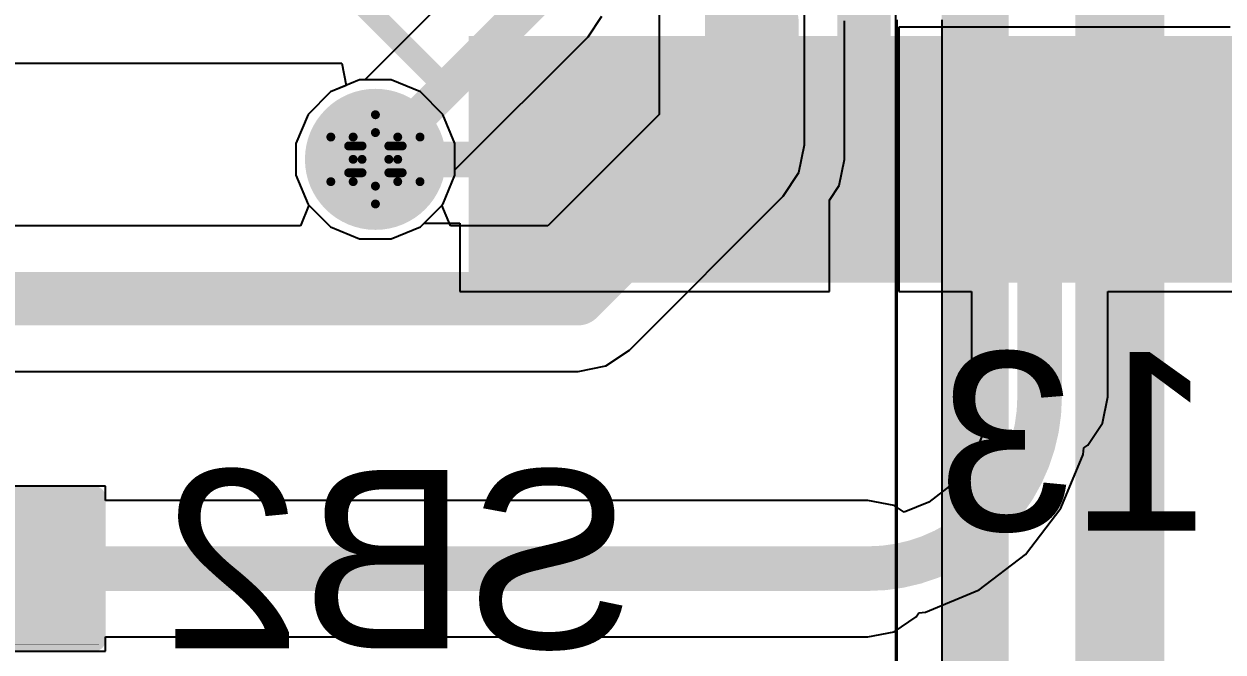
# Model space of a CAD drawing. Header units: inches. Extents: x -2.7 to 10.9, y -2.9 to 7.4.
# Drawn here: x 1.6063 to 1.8752, y -0.3782 to -0.2374 of the extents above; entities that cross this region are included whole.
import ezdxf

# ---------------------------------------------------------------- set-up
doc = ezdxf.new("R2010")
doc.units = ezdxf.units.IN
doc.header["$MEASUREMENT"] = 0
for name, color, linetype in [('Board Outline', 216, 'Continuous'), ('Bottom Layer', 5, 'Continuous'), ('Bottom Overlay', 54, 'Continuous'), ('Bottom Paste', 16, 'Continuous'), ('Bottom Solder', 6, 'Continuous'), ('Drill Drawing', 1, 'Continuous'), ('Layer 2', 16, 'Continuous'), ('Layer 3', 76, 'Continuous'), ('Top Layer', 1, 'Continuous'), ('Top Solder', 216, 'Continuous'), ('Via Holes', 16, 'Continuous')]:
    doc.layers.add(name, color=color, linetype=linetype)
doc.styles.add('Arial', font='', dxfattribs={"height": 0.2})
doc.styles.get('Arial').set_extended_font_data('Arial')

# ---------------------------------------------------------------- blocks, each defined once
blk = doc.blocks.new('64_LQFP__10_10__B_129')
at = {"layer": 'Bottom Layer'}
for points in [[(-0.25, 0.15354), (-0.20276, 0.15354), (-0.20276, 0.14173), (-0.25, 0.14173)], [(-0.25, 0.13386), (-0.20276, 0.13386), (-0.20276, 0.12205), (-0.25, 0.12205)], [(-0.25, 0.11417), (-0.20276, 0.11417), (-0.20276, 0.10236), (-0.25, 0.10236)], [(-0.25, 0.09449), (-0.20276, 0.09449), (-0.20276, 0.08268), (-0.25, 0.08268)], [(-0.25, 0.0748), (-0.20276, 0.0748), (-0.20276, 0.06299), (-0.25, 0.06299)], [(-0.25, 0.05512), (-0.20276, 0.05512), (-0.20276, 0.04331), (-0.25, 0.04331)], [(-0.25, 0.03543), (-0.20276, 0.03543), (-0.20276, 0.02362), (-0.25, 0.02362)], [(-0.25, 0.01575), (-0.20276, 0.01575), (-0.20276, 0.00394), (-0.25, 0.00394)], [(-0.25, -0.00394), (-0.20276, -0.00394), (-0.20276, -0.01575), (-0.25, -0.01575)]]:
    blk.add_hatch(color=5, dxfattribs=at).paths.add_polyline_path(points)
at = {"layer": 'Bottom Paste'}
for points in [[(-0.25, 0.15354), (-0.20276, 0.15354), (-0.20276, 0.14173), (-0.25, 0.14173)], [(-0.25, 0.13386), (-0.20276, 0.13386), (-0.20276, 0.12205), (-0.25, 0.12205)], [(-0.25, 0.11417), (-0.20276, 0.11417), (-0.20276, 0.10236), (-0.25, 0.10236)], [(-0.25, 0.09449), (-0.20276, 0.09449), (-0.20276, 0.08268), (-0.25, 0.08268)], [(-0.25, 0.0748), (-0.20276, 0.0748), (-0.20276, 0.06299), (-0.25, 0.06299)], [(-0.25, 0.05512), (-0.20276, 0.05512), (-0.20276, 0.04331), (-0.25, 0.04331)], [(-0.25, 0.03543), (-0.20276, 0.03543), (-0.20276, 0.02362), (-0.25, 0.02362)], [(-0.25, 0.01575), (-0.20276, 0.01575), (-0.20276, 0.00394), (-0.25, 0.00394)], [(-0.25, -0.00394), (-0.20276, -0.00394), (-0.20276, -0.01575), (-0.25, -0.01575)]]:
    blk.add_hatch(color=16, dxfattribs=at).paths.add_polyline_path(points)
at = {"layer": 'Bottom Solder'}
for points in [[(-0.254, 0.15754), (-0.19876, 0.15754), (-0.19876, 0.13773), (-0.254, 0.13773)], [(-0.254, 0.13786), (-0.19876, 0.13786), (-0.19876, 0.11805), (-0.254, 0.11805)], [(-0.254, 0.11817), (-0.19876, 0.11817), (-0.19876, 0.09836), (-0.254, 0.09836)], [(-0.254, 0.09849), (-0.19876, 0.09849), (-0.19876, 0.07868), (-0.254, 0.07868)], [(-0.254, 0.0788), (-0.19876, 0.0788), (-0.19876, 0.05899), (-0.254, 0.05899)], [(-0.254, 0.05912), (-0.19876, 0.05912), (-0.19876, 0.03931), (-0.254, 0.03931)], [(-0.254, 0.03943), (-0.19876, 0.03943), (-0.19876, 0.01962), (-0.254, 0.01962)], [(-0.254, 0.01975), (-0.19876, 0.01975), (-0.19876, -0.00006), (-0.254, -0.00006)], [(-0.254, 0.00006), (-0.19876, 0.00006), (-0.19876, -0.01975), (-0.254, -0.01975)]]:
    blk.add_hatch(color=6, dxfattribs=at).paths.add_polyline_path(points)
at = {"layer": 'Bottom Overlay'}
blk.add_lwpolyline([(-0.162, 0.211, 0.005, 0.005, 0), (-0.208, 0.165, 0.005, 0.005, 0)], format="xyseb", dxfattribs=at)
blk.add_lwpolyline([(-0.20925, 0.165, 0.0025, 0.0025, 1), (-0.20675, 0.165, 0.0025, 0.0025, 1)], format="xyseb", close=True, dxfattribs=at)
blk = doc.blocks.new('S______B______0402_B_144')
at = {"layer": 'Bottom Layer'}
for points in [[(-0.0095, 0.0125), (-0.0095, -0.0125), (-0.0275, -0.0125), (-0.0275, 0.0125)], [(0.0275, 0.0125), (0.0275, -0.0125), (0.0095, -0.0125), (0.0095, 0.0125)]]:
    blk.add_hatch(color=5, dxfattribs=at).paths.add_polyline_path(points)
at = {"layer": 'Bottom Paste'}
for points in [[(-0.0095, 0.0125), (-0.0095, -0.0125), (-0.0275, -0.0125), (-0.0275, 0.0125)], [(0.0275, 0.0125), (0.0275, -0.0125), (0.0095, -0.0125), (0.0095, 0.0125)]]:
    blk.add_hatch(color=16, dxfattribs=at).paths.add_polyline_path(points)
at = {"layer": 'Bottom Solder'}
for points in [[(-0.00733, 0.01467), (-0.00733, -0.01467), (-0.02967, -0.01467), (-0.02967, 0.01467)], [(0.02967, 0.01467), (0.02967, -0.01467), (0.00733, -0.01467), (0.00733, 0.01467)]]:
    blk.add_hatch(color=6, dxfattribs=at).paths.add_polyline_path(points)
at = {"layer": 'Bottom Overlay'}
for points in [[(-0.031, 0.016, 0.005, 0.005, 0), (-0.031, -0.016, 0.005, 0.005, 0)], [(0.031, 0.016, 0.005, 0.005, 0), (-0.031, 0.016, 0.005, 0.005, 0)], [(0.032, 0.017, 0.000127, 0.000127, 0), (-0.032, 0.017, 0.000127, 0.000127, 0)], [(0.031, 0.016, 0.005, 0.005, 0), (0.031, -0.016, 0.005, 0.005, 0)], [(0.031, -0.016, 0.005, 0.005, 0), (-0.031, -0.016, 0.005, 0.005, 0)]]:
    blk.add_lwpolyline(points, format="xyseb", dxfattribs=at)
for points in [[(-0.03225, 0.016, 0.0025, 0.0025, 1), (-0.02975, 0.016, 0.0025, 0.0025, 1)], [(-0.03225, 0.016, 0.0025, 0.0025, 1), (-0.02975, 0.016, 0.0025, 0.0025, 1)], [(-0.03203, 0.017, 0.0000635, 0.0000635, 1), (-0.03197, 0.017, 0.0000635, 0.0000635, 1)], [(0.02975, 0.016, 0.0025, 0.0025, 1), (0.03225, 0.016, 0.0025, 0.0025, 1)], [(0.02975, 0.016, 0.0025, 0.0025, 1), (0.03225, 0.016, 0.0025, 0.0025, 1)], [(0.03197, 0.017, 0.0000635, 0.0000635, 1), (0.03203, 0.017, 0.0000635, 0.0000635, 1)], [(-0.03225, -0.016, 0.0025, 0.0025, 1), (-0.02975, -0.016, 0.0025, 0.0025, 1)], [(-0.03225, -0.016, 0.0025, 0.0025, 1), (-0.02975, -0.016, 0.0025, 0.0025, 1)], [(0.02975, -0.016, 0.0025, 0.0025, 1), (0.03225, -0.016, 0.0025, 0.0025, 1)], [(0.02975, -0.016, 0.0025, 0.0025, 1), (0.03225, -0.016, 0.0025, 0.0025, 1)]]:
    blk.add_lwpolyline(points, format="xyseb", close=True, dxfattribs=at)

msp = doc.modelspace()

# ---------------------------------------------------------------- hatches: boundary and pattern name
at = {"layer": 'Bottom Layer'}
h = msp.add_hatch(color=5, dxfattribs=at)
edge = h.paths.add_edge_path()
edge.add_arc((1.68509, -0.26778), 0.01181, 0, 360)
at = {"layer": 'Bottom Solder'}
h = msp.add_hatch(color=6, dxfattribs=at)
edge = h.paths.add_edge_path()
edge.add_arc((1.68509, -0.26778), 0.01581, 0, 360)
at = {"layer": 'Layer 2'}
h = msp.add_hatch(color=16, dxfattribs=at)
edge = h.paths.add_edge_path()
edge.add_arc((1.68509, -0.26778), 0.01181, 0, 360)
at = {"layer": 'Layer 3'}
h = msp.add_hatch(color=76, dxfattribs=at)
edge = h.paths.add_edge_path()
edge.add_arc((1.68509, -0.26778), 0.01181, 0, 360)
at = {"layer": 'Top Layer'}
h = msp.add_hatch(color=1, dxfattribs=at)
edge = h.paths.add_edge_path()
edge.add_arc((1.68509, -0.26778), 0.01181, 0, 360)
at = {"layer": 'Top Solder'}
h = msp.add_hatch(color=216, dxfattribs=at)
edge = h.paths.add_edge_path()
edge.add_arc((1.68509, -0.26778), 0.01581, 0, 360)
at = {"layer": 'Via Holes'}
h = msp.add_hatch(color=7, dxfattribs=at)
edge = h.paths.add_edge_path()
edge.add_arc((1.68509, -0.26778), 0.00591, 0, 360)

# ---------------------------------------------------------------- linework, layer by layer
at = {"layer": 'Board Outline'}
msp.add_lwpolyline([(2.84412, -0.24125, 0.005, 0.005, -0.741893), (-2.49969, -1.37795, 0.005, 0.005, 0)], format="xyseb", dxfattribs=at)
at = {"layer": 'Bottom Layer'}
for p, q in [((1.79027, -0.26778), (1.79027, -0.23672)), ((1.87677, -0.23816), (1.80244, -0.23816)), ((1.80244, -0.23816), (1.80244, -0.2974)), ((1.48342, -0.24621), (1.67755, -0.24621)), ((1.67755, -0.24621), (1.67854, -0.25121)), ((1.675, -0.25268), (1.66999, -0.25769)), ((1.67854, -0.25121), (1.675, -0.25268)), ((1.66999, -0.25769), (1.66727, -0.26424)), ((1.66727, -0.26424), (1.66727, -0.27132)), ((1.7891, -0.27363), (1.79027, -0.26778)), ((1.66727, -0.27132), (1.66999, -0.27787)), ((1.78688, -0.27696), (1.7891, -0.27363)), ((1.66999, -0.27787), (1.675, -0.28288)), ((1.78688, -0.2974), (1.78688, -0.27696)), ((1.69517, -0.28288), (1.696, -0.28205)), ((1.696, -0.28205), (1.70401, -0.28205)), ((1.70401, -0.28205), (1.70401, -0.2974)), ((1.675, -0.28288), (1.68154, -0.28559)), ((1.68863, -0.28559), (1.69517, -0.28288)), ((1.68154, -0.28559), (1.68863, -0.28559)), ((1.70401, -0.2974), (1.78688, -0.2974)), ((1.80244, -0.2974), (1.81874, -0.2974)), ((1.81874, -0.2974), (1.81874, -0.32104)), ((1.84932, -0.32104), (1.84932, -0.2974)), ((1.84932, -0.2974), (1.89748, -0.2974)), ((1.81874, -0.32104), (1.8199, -0.32689)), ((1.84816, -0.32689), (1.84932, -0.32104)), ((1.8199, -0.32689), (1.8214, -0.32914)), ((1.84484, -0.33185), (1.84816, -0.32689)), ((1.8214, -0.32914), (1.81912, -0.33465)), ((1.84376, -0.33396), (1.84396, -0.33245)), ((1.84396, -0.33245), (1.84484, -0.33185)), ((1.81912, -0.33465), (1.81479, -0.34029)), ((1.83877, -0.346), (1.84376, -0.33396)), ((1.62456, -0.34103), (1.59456, -0.34103)), ((1.62456, -0.34424), (1.62456, -0.34103)), ((1.81479, -0.34029), (1.80915, -0.34462)), ((1.79554, -0.34424), (1.62456, -0.34424)), ((1.80139, -0.3454), (1.79554, -0.34424)), ((1.80364, -0.3469), (1.80139, -0.3454)), ((1.80915, -0.34462), (1.80364, -0.3469)), ((1.83084, -0.35634), (1.83877, -0.346)), ((1.8205, -0.36427), (1.83084, -0.35634)), ((1.80846, -0.36926), (1.8205, -0.36427)), ((1.80139, -0.37366), (1.80635, -0.37035)), ((1.80635, -0.37035), (1.80695, -0.36946)), ((1.80695, -0.36946), (1.80846, -0.36926)), ((1.79554, -0.37483), (1.80139, -0.37366)), ((1.62456, -0.37803), (1.62456, -0.37483)), ((1.62456, -0.37483), (1.79554, -0.37483)), ((1.59456, -0.37803), (1.62456, -0.37803))]:
    msp.add_line(p, q, dxfattribs=at)
for points in [[(1.7395, -0.20124, 0.01, 0.01, 0), (1.77498, -0.23672, 0.01, 0.01, 0)], [(1.79466, -0.26778, 0.012, 0.012, 0), (1.79466, -0.21614, 0.012, 0.012, 0)], [(1.77498, -0.26778, 0.01, 0.01, 0), (1.77498, -0.23672, 0.01, 0.01, 0)], [(1.83403, -0.32104, 0.01, 0.01, 0), (1.83403, -0.26778, 0.01, 0.01, 0)], [(1.68509, -0.26778, 0.008, 0.008, 0), (1.71592, -0.26778, 0.008, 0.008, 0)], [(1.83403, -0.32104, 0.01, 0.01, -0.414214), (1.79554, -0.35953, 0.01, 0.01, 0)], [(1.60956, -0.35953, 0.01, 0.01, 0), (1.79554, -0.35953, 0.01, 0.01, 0)]]:
    msp.add_lwpolyline(points, format="xyseb", dxfattribs=at)
for points in [[(1.77248, -0.23672, 0.005, 0.005, 1), (1.77748, -0.23672, 0.005, 0.005, 1)], [(1.77248, -0.23672, 0.005, 0.005, 1), (1.77748, -0.23672, 0.005, 0.005, 1)], [(1.77248, -0.26778, 0.005, 0.005, 1), (1.77748, -0.26778, 0.005, 0.005, 1)], [(1.79166, -0.26778, 0.006, 0.006, 1), (1.79766, -0.26778, 0.006, 0.006, 1)], [(1.83153, -0.26778, 0.005, 0.005, 1), (1.83653, -0.26778, 0.005, 0.005, 1)], [(1.68309, -0.26778, 0.004, 0.004, 1), (1.68709, -0.26778, 0.004, 0.004, 1)], [(1.71392, -0.26778, 0.004, 0.004, 1), (1.71792, -0.26778, 0.004, 0.004, 1)], [(1.83153, -0.32104, 0.005, 0.005, 1), (1.83653, -0.32104, 0.005, 0.005, 1)], [(1.83153, -0.32104, 0.005, 0.005, 1), (1.83653, -0.32104, 0.005, 0.005, 1)], [(1.60706, -0.35953, 0.005, 0.005, 1), (1.61206, -0.35953, 0.005, 0.005, 1)], [(1.79304, -0.35953, 0.005, 0.005, 1), (1.79804, -0.35953, 0.005, 0.005, 1)], [(1.79304, -0.35953, 0.005, 0.005, 1), (1.79804, -0.35953, 0.005, 0.005, 1)]]:
    msp.add_lwpolyline(points, format="xyseb", close=True, dxfattribs=at)
at = {"layer": 'Drill Drawing'}
for points in [[(1.68009, -0.26278, 0.002, 0.002, 0), (1.68509, -0.25778, 0.002, 0.002, 0)], [(1.68509, -0.25778, 0.002, 0.002, 0), (1.69009, -0.26278, 0.002, 0.002, 0)], [(1.68209, -0.26478, 0.002, 0.002, 0), (1.68509, -0.26178, 0.002, 0.002, 0)], [(1.68509, -0.26178, 0.002, 0.002, 0), (1.68809, -0.26478, 0.002, 0.002, 0)], [(1.67509, -0.26278, 0.002, 0.002, 0), (1.68009, -0.26778, 0.002, 0.002, 0)], [(1.67509, -0.26278, 0.002, 0.002, 0), (1.68009, -0.26278, 0.002, 0.002, 0)], [(1.69009, -0.26278, 0.002, 0.002, 0), (1.69509, -0.26278, 0.002, 0.002, 0)], [(1.69009, -0.26778, 0.002, 0.002, 0), (1.69509, -0.26278, 0.002, 0.002, 0)], [(1.67909, -0.26478, 0.002, 0.002, 0), (1.68209, -0.26778, 0.002, 0.002, 0)], [(1.67909, -0.26478, 0.002, 0.002, 0), (1.68209, -0.26478, 0.002, 0.002, 0)], [(1.68809, -0.26478, 0.002, 0.002, 0), (1.69109, -0.26478, 0.002, 0.002, 0)], [(1.68809, -0.26778, 0.002, 0.002, 0), (1.69109, -0.26478, 0.002, 0.002, 0)], [(1.67509, -0.27278, 0.002, 0.002, 0), (1.68009, -0.26778, 0.002, 0.002, 0)], [(1.67909, -0.27078, 0.002, 0.002, 0), (1.68209, -0.26778, 0.002, 0.002, 0)], [(1.68809, -0.26778, 0.002, 0.002, 0), (1.69109, -0.27078, 0.002, 0.002, 0)], [(1.69009, -0.26778, 0.002, 0.002, 0), (1.69509, -0.27278, 0.002, 0.002, 0)], [(1.67909, -0.27078, 0.002, 0.002, 0), (1.68209, -0.27078, 0.002, 0.002, 0)], [(1.68209, -0.27078, 0.002, 0.002, 0), (1.68509, -0.27378, 0.002, 0.002, 0)], [(1.68509, -0.27378, 0.002, 0.002, 0), (1.68809, -0.27078, 0.002, 0.002, 0)], [(1.68809, -0.27078, 0.002, 0.002, 0), (1.69109, -0.27078, 0.002, 0.002, 0)], [(1.67509, -0.27278, 0.002, 0.002, 0), (1.68009, -0.27278, 0.002, 0.002, 0)], [(1.68009, -0.27278, 0.002, 0.002, 0), (1.68509, -0.27778, 0.002, 0.002, 0)], [(1.68509, -0.27778, 0.002, 0.002, 0), (1.69009, -0.27278, 0.002, 0.002, 0)], [(1.69009, -0.27278, 0.002, 0.002, 0), (1.69509, -0.27278, 0.002, 0.002, 0)]]:
    msp.add_lwpolyline(points, format="xyseb", dxfattribs=at)
for points in [[(1.68459, -0.25778, 0.001, 0.001, 1), (1.68559, -0.25778, 0.001, 0.001, 1)], [(1.68459, -0.25778, 0.001, 0.001, 1), (1.68559, -0.25778, 0.001, 0.001, 1)], [(1.68459, -0.26178, 0.001, 0.001, 1), (1.68559, -0.26178, 0.001, 0.001, 1)], [(1.68459, -0.26178, 0.001, 0.001, 1), (1.68559, -0.26178, 0.001, 0.001, 1)], [(1.67459, -0.26278, 0.001, 0.001, 1), (1.67559, -0.26278, 0.001, 0.001, 1)], [(1.67459, -0.26278, 0.001, 0.001, 1), (1.67559, -0.26278, 0.001, 0.001, 1)], [(1.67959, -0.26278, 0.001, 0.001, 1), (1.68059, -0.26278, 0.001, 0.001, 1)], [(1.67959, -0.26278, 0.001, 0.001, 1), (1.68059, -0.26278, 0.001, 0.001, 1)], [(1.68959, -0.26278, 0.001, 0.001, 1), (1.69059, -0.26278, 0.001, 0.001, 1)], [(1.68959, -0.26278, 0.001, 0.001, 1), (1.69059, -0.26278, 0.001, 0.001, 1)], [(1.69459, -0.26278, 0.001, 0.001, 1), (1.69559, -0.26278, 0.001, 0.001, 1)], [(1.69459, -0.26278, 0.001, 0.001, 1), (1.69559, -0.26278, 0.001, 0.001, 1)], [(1.67859, -0.26478, 0.001, 0.001, 1), (1.67959, -0.26478, 0.001, 0.001, 1)], [(1.67859, -0.26478, 0.001, 0.001, 1), (1.67959, -0.26478, 0.001, 0.001, 1)], [(1.68159, -0.26478, 0.001, 0.001, 1), (1.68259, -0.26478, 0.001, 0.001, 1)], [(1.68159, -0.26478, 0.001, 0.001, 1), (1.68259, -0.26478, 0.001, 0.001, 1)], [(1.68759, -0.26478, 0.001, 0.001, 1), (1.68859, -0.26478, 0.001, 0.001, 1)], [(1.68759, -0.26478, 0.001, 0.001, 1), (1.68859, -0.26478, 0.001, 0.001, 1)], [(1.69059, -0.26478, 0.001, 0.001, 1), (1.69159, -0.26478, 0.001, 0.001, 1)], [(1.69059, -0.26478, 0.001, 0.001, 1), (1.69159, -0.26478, 0.001, 0.001, 1)], [(1.67959, -0.26778, 0.001, 0.001, 1), (1.68059, -0.26778, 0.001, 0.001, 1)], [(1.67959, -0.26778, 0.001, 0.001, 1), (1.68059, -0.26778, 0.001, 0.001, 1)], [(1.68159, -0.26778, 0.001, 0.001, 1), (1.68259, -0.26778, 0.001, 0.001, 1)], [(1.68159, -0.26778, 0.001, 0.001, 1), (1.68259, -0.26778, 0.001, 0.001, 1)], [(1.68759, -0.26778, 0.001, 0.001, 1), (1.68859, -0.26778, 0.001, 0.001, 1)], [(1.68759, -0.26778, 0.001, 0.001, 1), (1.68859, -0.26778, 0.001, 0.001, 1)], [(1.68959, -0.26778, 0.001, 0.001, 1), (1.69059, -0.26778, 0.001, 0.001, 1)], [(1.68959, -0.26778, 0.001, 0.001, 1), (1.69059, -0.26778, 0.001, 0.001, 1)], [(1.67859, -0.27078, 0.001, 0.001, 1), (1.67959, -0.27078, 0.001, 0.001, 1)], [(1.67859, -0.27078, 0.001, 0.001, 1), (1.67959, -0.27078, 0.001, 0.001, 1)], [(1.68159, -0.27078, 0.001, 0.001, 1), (1.68259, -0.27078, 0.001, 0.001, 1)], [(1.68159, -0.27078, 0.001, 0.001, 1), (1.68259, -0.27078, 0.001, 0.001, 1)], [(1.68759, -0.27078, 0.001, 0.001, 1), (1.68859, -0.27078, 0.001, 0.001, 1)], [(1.68759, -0.27078, 0.001, 0.001, 1), (1.68859, -0.27078, 0.001, 0.001, 1)], [(1.69059, -0.27078, 0.001, 0.001, 1), (1.69159, -0.27078, 0.001, 0.001, 1)], [(1.69059, -0.27078, 0.001, 0.001, 1), (1.69159, -0.27078, 0.001, 0.001, 1)], [(1.67459, -0.27278, 0.001, 0.001, 1), (1.67559, -0.27278, 0.001, 0.001, 1)], [(1.67459, -0.27278, 0.001, 0.001, 1), (1.67559, -0.27278, 0.001, 0.001, 1)], [(1.67959, -0.27278, 0.001, 0.001, 1), (1.68059, -0.27278, 0.001, 0.001, 1)], [(1.67959, -0.27278, 0.001, 0.001, 1), (1.68059, -0.27278, 0.001, 0.001, 1)], [(1.68459, -0.27378, 0.001, 0.001, 1), (1.68559, -0.27378, 0.001, 0.001, 1)], [(1.68459, -0.27378, 0.001, 0.001, 1), (1.68559, -0.27378, 0.001, 0.001, 1)], [(1.68959, -0.27278, 0.001, 0.001, 1), (1.69059, -0.27278, 0.001, 0.001, 1)], [(1.68959, -0.27278, 0.001, 0.001, 1), (1.69059, -0.27278, 0.001, 0.001, 1)], [(1.69459, -0.27278, 0.001, 0.001, 1), (1.69559, -0.27278, 0.001, 0.001, 1)], [(1.69459, -0.27278, 0.001, 0.001, 1), (1.69559, -0.27278, 0.001, 0.001, 1)], [(1.68459, -0.27778, 0.001, 0.001, 1), (1.68559, -0.27778, 0.001, 0.001, 1)], [(1.68459, -0.27778, 0.001, 0.001, 1), (1.68559, -0.27778, 0.001, 0.001, 1)]]:
    msp.add_lwpolyline(points, format="xyseb", close=True, dxfattribs=at)
at = {"layer": 'Layer 2'}
for p, q in [((1.68154, -0.24997), (1.675, -0.25268)), ((1.68863, -0.24997), (1.68154, -0.24997)), ((1.69517, -0.25268), (1.68863, -0.24997)), ((1.675, -0.25268), (1.66999, -0.25769)), ((1.70018, -0.25769), (1.69517, -0.25268)), ((1.66999, -0.25769), (1.66727, -0.26424)), ((1.7029, -0.26424), (1.70018, -0.25769)), ((1.66727, -0.26424), (1.66727, -0.27132)), ((1.7029, -0.27132), (1.7029, -0.26424)), ((1.66727, -0.27132), (1.66999, -0.27787)), ((1.70018, -0.27787), (1.7029, -0.27132)), ((1.66999, -0.27787), (1.675, -0.28288)), ((1.69517, -0.28288), (1.70018, -0.27787)), ((1.675, -0.28288), (1.68154, -0.28559)), ((1.68863, -0.28559), (1.69517, -0.28288)), ((1.68154, -0.28559), (1.68863, -0.28559))]:
    msp.add_line(p, q, dxfattribs=at)
at = {"layer": 'Layer 3'}
for p, q in [((1.802, -0.23649), (1.802, -1.29287)), ((1.8122, -1.27663), (1.8122, -0.23649)), ((1.68154, -0.24997), (1.675, -0.25268)), ((1.68863, -0.24997), (1.68154, -0.24997)), ((1.69517, -0.25268), (1.68863, -0.24997)), ((1.675, -0.25268), (1.66999, -0.25769)), ((1.70018, -0.25769), (1.69517, -0.25268)), ((1.66999, -0.25769), (1.66727, -0.26424)), ((1.7029, -0.26424), (1.70018, -0.25769)), ((1.66727, -0.26424), (1.66727, -0.27132)), ((1.7029, -0.27132), (1.7029, -0.26424)), ((1.66727, -0.27132), (1.66999, -0.27787)), ((1.70018, -0.27787), (1.7029, -0.27132)), ((1.66999, -0.27787), (1.675, -0.28288)), ((1.69517, -0.28288), (1.70018, -0.27787)), ((1.675, -0.28288), (1.68154, -0.28559)), ((1.68863, -0.28559), (1.69517, -0.28288)), ((1.68154, -0.28559), (1.68863, -0.28559))]:
    msp.add_line(p, q, dxfattribs=at)
at = {"layer": 'Top Layer'}
for p, q in [((1.80172, -0.15494), (1.80172, -1.297)), ((1.74869, -0.19284), (1.74869, -0.25776)), ((1.78131, -0.26452), (1.78131, -0.19284)), ((1.7084, -0.22427), (1.68271, -0.24997)), ((1.73277, -0.24028), (1.73586, -0.23565)), ((1.7029, -0.27015), (1.73277, -0.24028)), ((1.73277, -0.24028), (1.73277, -0.24028)), ((1.68154, -0.24997), (1.675, -0.25268)), ((1.68271, -0.24997), (1.68154, -0.24997)), ((1.675, -0.25268), (1.66999, -0.25769)), ((1.66999, -0.25769), (1.66727, -0.26424)), ((1.74869, -0.25776), (1.72376, -0.28269)), ((1.66727, -0.26424), (1.66727, -0.27132)), ((1.78007, -0.27076), (1.78131, -0.26452)), ((1.66727, -0.27132), (1.66999, -0.27787)), ((1.70018, -0.27787), (1.7029, -0.27132)), ((1.7029, -0.27132), (1.7029, -0.27015)), ((1.77654, -0.27605), (1.78007, -0.27076)), ((1.74205, -0.31054), (1.77654, -0.27605)), ((1.67019, -0.27807), (1.66827, -0.28269)), ((1.66999, -0.27787), (1.67019, -0.27807)), ((1.69998, -0.27807), (1.70018, -0.27787)), ((1.7019, -0.28269), (1.69998, -0.27807)), ((1.66827, -0.28269), (1.55981, -0.28269)), ((1.72376, -0.28269), (1.7019, -0.28269)), ((1.73676, -0.31407), (1.74205, -0.31054)), ((1.73052, -0.31531), (1.73676, -0.31407)), ((1.55305, -0.31531), (1.73052, -0.31531))]:
    msp.add_line(p, q, dxfattribs=at)
for points in [[(1.85202, -0.409, 0.02, 0.02, 0), (1.85202, 0.2511, 0.02, 0.02, 0)], [(1.81957, -1.297, 0.015, 0.015, 0), (1.81957, -0.14755, 0.015, 0.015, 0)], [(1.765, -0.26452, 0.012, 0.012, 0), (1.765, -0.18568, 0.012, 0.012, 0)], [(1.68509, -0.26778, 0.008, 0.008, 0), (1.72268, -0.23019, 0.008, 0.008, 0)], [(1.73052, -0.299, 0.012, 0.012, 0), (1.765, -0.26452, 0.012, 0.012, 0)], [(1.55305, -0.299, 0.012, 0.012, 0), (1.73052, -0.299, 0.012, 0.012, 0)]]:
    msp.add_lwpolyline(points, format="xyseb", dxfattribs=at)
for points in [[(1.762, -0.26452, 0.006, 0.006, 1), (1.768, -0.26452, 0.006, 0.006, 1)], [(1.762, -0.26452, 0.006, 0.006, 1), (1.768, -0.26452, 0.006, 0.006, 1)], [(1.68309, -0.26778, 0.004, 0.004, 1), (1.68709, -0.26778, 0.004, 0.004, 1)], [(1.72752, -0.299, 0.006, 0.006, 1), (1.73352, -0.299, 0.006, 0.006, 1)], [(1.72752, -0.299, 0.006, 0.006, 1), (1.73352, -0.299, 0.006, 0.006, 1)]]:
    msp.add_lwpolyline(points, format="xyseb", close=True, dxfattribs=at)

# ---------------------------------------------------------------- block references
for name, p, rotation in [('64_LQFP__10_10__B_129', (1.86356, -0.0414), 90), ('S______B______0402_B_144', (1.59106, -0.35953), 180)]:
    msp.add_blockref(name, p, dxfattribs=dict(rotation=rotation))

# ---------------------------------------------------------------- texts
at = {"layer": 'Bottom Overlay', "style": 'Arial', "text_generation_flag": 2}
for s, p in [('U13', (1.91354, -0.35099)), ('SB2', (1.74303, -0.3774))]:
    msp.add_text(s, height=0.04, dxfattribs=at).set_placement(p)

doc.saveas('drawing.dxf')
